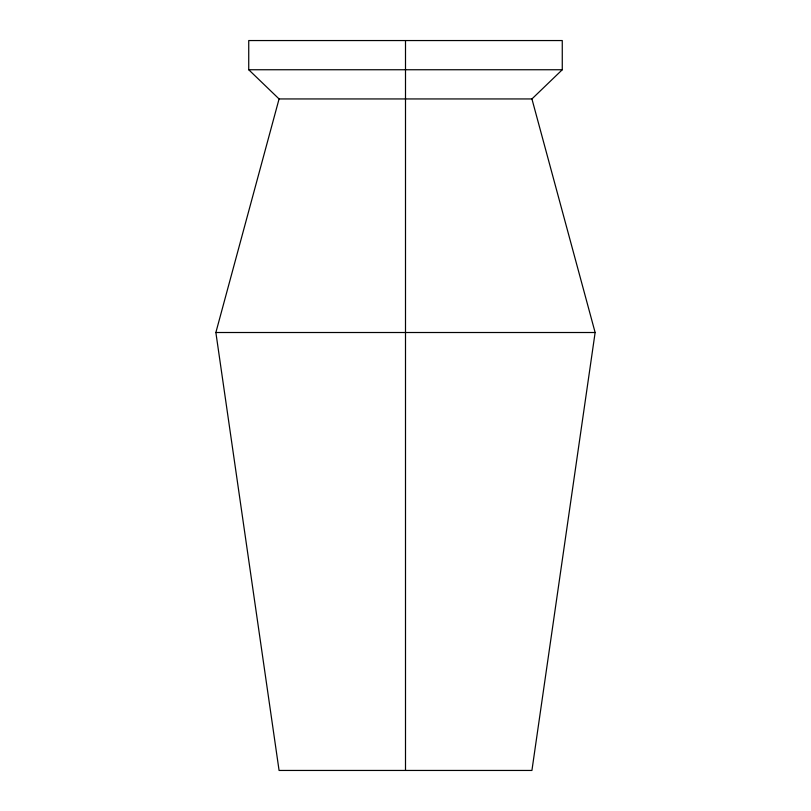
<?xml version="1.0" encoding="UTF-8"?>
<svg xmlns="http://www.w3.org/2000/svg" width="811" height="811" viewBox="0 0 811 811"><rect width="100%" height="100%" fill="white"/><g stroke="black" fill="none" stroke-linecap="round" stroke-linejoin="round"><path stroke-width="1.22" d="M531.925 98.942L595.132 332.51L531.925 770.45L279.075 770.45L215.868 332.51L279.075 98.942L248.734 69.746L248.734 40.55L562.266 40.55L562.266 69.746L531.925 98.942L279.075 98.942M248.734 69.746L562.266 69.746M215.868 332.51L595.132 332.51M405.5 40.55L405.5 770.45"/></g></svg>
